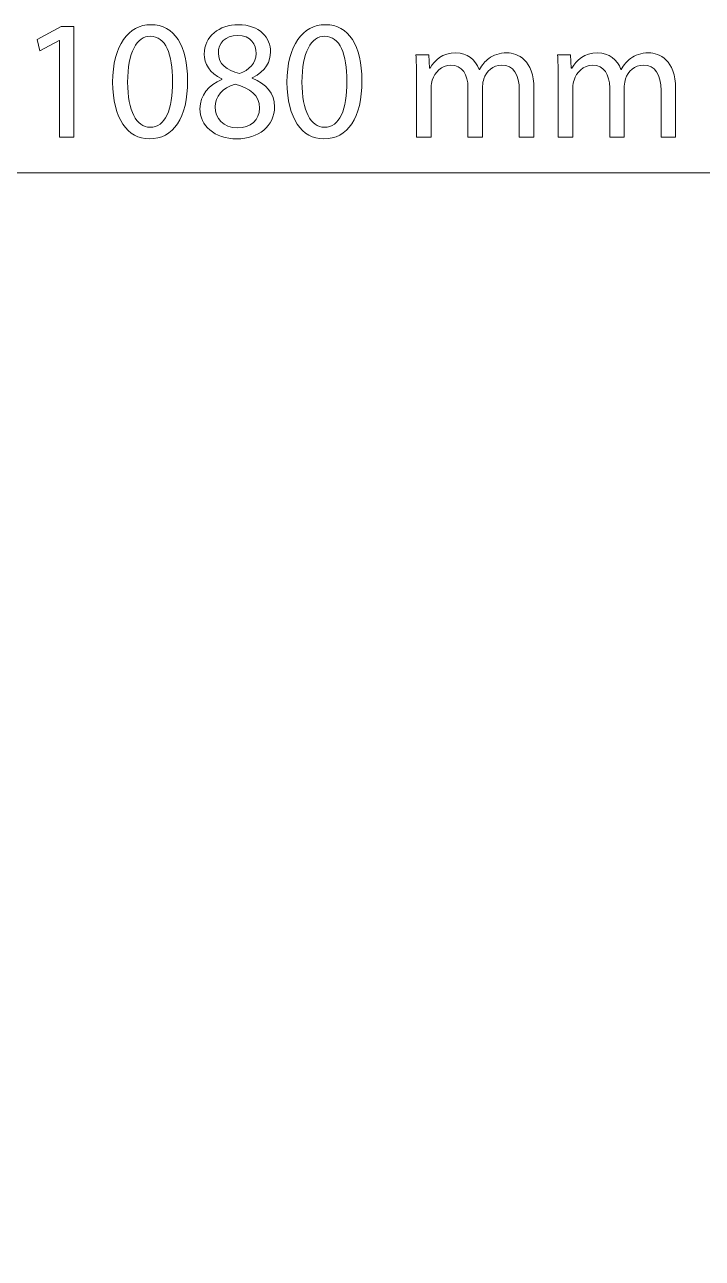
# Model space of a CAD drawing. Header units: millimetres. Extents: x -685 to 442, y -246 to 853.
# Drawn here: x -217.3 to -37.4, y 525.9 to 853.2 of the extents above; entities that cross this region are included whole.
import ezdxf

# ---------------------------------------------------------------- set-up
doc = ezdxf.new("R2010")
doc.units = ezdxf.units.MM
doc.header["$MEASUREMENT"] = 0
doc.layers.add('Layer 1', color=7, linetype='Continuous')

# ---------------------------------------------------------------- blocks, each defined once
blk = doc.blocks.new('block 327')
at = {"layer": 'Layer 1', "lineweight": 0}
blk.add_lwpolyline([(-208.04, 849.04), (-208.13, 849.04), (-213.23, 846.29), (-214, 849.31), (-207.59, 852.74), (-204.21, 852.74), (-204.21, 823.42), (-208.04, 823.42), (-208.04, 849.04)], dxfattribs=at)
for points, knots in [([(-174.04, 838.4), (-174.04, 828.43), (-177.74, 822.93), (-184.23, 822.93), (-189.96, 822.93), (-193.84, 828.3), (-193.93, 837.99), (-193.93, 847.82), (-189.69, 853.23), (-183.74, 853.23), (-177.56, 853.23), (-174.04, 847.73), (-174.04, 838.4)], [0, 0, 0, 0, 1, 1, 1, 2, 2, 2, 3, 3, 3, 4, 4, 4, 4]), ([(-170.75, 830.87), (-170.75, 834.56), (-168.54, 837.18), (-164.93, 838.71), (-164.93, 838.71), (-164.97, 838.85), (-164.97, 838.85), (-168.22, 840.38), (-169.62, 842.91), (-169.62, 845.43), (-169.62, 850.08), (-165.7, 853.23), (-160.55, 853.23), (-154.87, 853.23), (-152.03, 849.67), (-152.03, 846.02), (-152.03, 843.54), (-153.25, 840.88), (-156.86, 839.16), (-156.86, 839.16), (-156.86, 839.03), (-156.86, 839.03), (-153.2, 837.59), (-150.95, 835.02), (-150.95, 831.45), (-150.95, 826.36), (-155.32, 822.93), (-160.92, 822.93), (-167.05, 822.93), (-170.75, 826.58), (-170.75, 830.87)], [0, 0, 0, 0, 1, 1, 1, 2, 2, 2, 3, 3, 3, 4, 4, 4, 5, 5, 5, 6, 6, 6, 7, 7, 7, 8, 8, 8, 9, 9, 9, 10, 10, 10, 10]), ([(-127.77, 838.4), (-127.77, 828.43), (-131.47, 822.93), (-137.96, 822.93), (-143.69, 822.93), (-147.57, 828.3), (-147.66, 837.99), (-147.66, 847.82), (-143.42, 853.23), (-137.46, 853.23), (-131.29, 853.23), (-127.77, 847.73), (-127.77, 838.4)], [0, 0, 0, 0, 1, 1, 1, 2, 2, 2, 3, 3, 3, 4, 4, 4, 4]), ([(-189.96, 837.95), (-189.96, 830.32), (-187.61, 826), (-184.01, 826), (-179.95, 826), (-178.01, 830.73), (-178.01, 838.22), (-178.01, 845.43), (-179.86, 850.17), (-183.96, 850.17), (-187.43, 850.17), (-189.96, 845.93), (-189.96, 837.95)], [0, 0, 0, 0, 1, 1, 1, 2, 2, 2, 3, 3, 3, 4, 4, 4, 4]), ([(-165.88, 845.7), (-165.88, 842.77), (-163.67, 841.19), (-160.28, 840.29), (-157.76, 841.15), (-155.82, 842.95), (-155.82, 845.61), (-155.82, 847.96), (-157.22, 850.39), (-160.78, 850.39), (-164.07, 850.39), (-165.88, 848.23), (-165.88, 845.7)], [0, 0, 0, 0, 1, 1, 1, 2, 2, 2, 3, 3, 3, 4, 4, 4, 4]), ([(-143.69, 837.95), (-143.69, 830.32), (-141.34, 826), (-137.74, 826), (-133.68, 826), (-131.74, 830.73), (-131.74, 838.22), (-131.74, 845.43), (-133.59, 850.17), (-137.69, 850.17), (-141.16, 850.17), (-143.69, 845.93), (-143.69, 837.95)], [0, 0, 0, 0, 1, 1, 1, 2, 2, 2, 3, 3, 3, 4, 4, 4, 4]), ([(-113.29, 839.34), (-113.29, 841.6), (-113.34, 843.45), (-113.47, 845.25), (-113.47, 845.25), (-110, 845.25), (-110, 845.25), (-110, 845.25), (-109.82, 841.73), (-109.82, 841.73), (-109.82, 841.73), (-109.69, 841.73), (-109.69, 841.73), (-108.47, 843.81), (-106.44, 845.75), (-102.83, 845.75), (-99.85, 845.75), (-97.6, 843.94), (-96.65, 841.37), (-96.65, 841.37), (-96.56, 841.37), (-96.56, 841.37), (-95.88, 842.59), (-95.03, 843.54), (-94.13, 844.22), (-92.82, 845.21), (-91.38, 845.75), (-89.3, 845.75), (-86.41, 845.75), (-82.13, 843.85), (-82.13, 836.28), (-82.13, 836.28), (-82.13, 823.42), (-82.13, 823.42), (-82.13, 823.42), (-86.01, 823.42), (-86.01, 823.42), (-86.01, 823.42), (-86.01, 835.78), (-86.01, 835.78), (-86.01, 839.98), (-87.54, 842.5), (-90.74, 842.5), (-93, 842.5), (-94.76, 840.83), (-95.43, 838.89), (-95.61, 838.35), (-95.75, 837.63), (-95.75, 836.91), (-95.75, 836.91), (-95.75, 823.42), (-95.75, 823.42), (-95.75, 823.42), (-99.63, 823.42), (-99.63, 823.42), (-99.63, 823.42), (-99.63, 836.5), (-99.63, 836.5), (-99.63, 839.98), (-101.16, 842.5), (-104.18, 842.5), (-106.66, 842.5), (-108.47, 840.52), (-109.1, 838.53), (-109.32, 837.95), (-109.41, 837.27), (-109.41, 836.59), (-109.41, 836.59), (-109.41, 823.42), (-109.41, 823.42), (-109.41, 823.42), (-113.29, 823.42), (-113.29, 823.42), (-113.29, 823.42), (-113.29, 839.34), (-113.29, 839.34)], [0, 0, 0, 0, 1, 1, 1, 2, 2, 2, 3, 3, 3, 4, 4, 4, 5, 5, 5, 6, 6, 6, 7, 7, 7, 8, 8, 8, 9, 9, 9, 10, 10, 10, 11, 11, 11, 12, 12, 12, 13, 13, 13, 14, 14, 14, 15, 15, 15, 16, 16, 16, 17, 17, 17, 18, 18, 18, 19, 19, 19, 20, 20, 20, 21, 21, 21, 22, 22, 22, 23, 23, 23, 24, 24, 24, 25, 25, 25, 25]), ([(-75.68, 839.34), (-75.68, 841.6), (-75.73, 843.45), (-75.86, 845.25), (-75.86, 845.25), (-72.39, 845.25), (-72.39, 845.25), (-72.39, 845.25), (-72.21, 841.73), (-72.21, 841.73), (-72.21, 841.73), (-72.07, 841.73), (-72.07, 841.73), (-70.85, 843.81), (-68.83, 845.75), (-65.22, 845.75), (-62.24, 845.75), (-59.99, 843.94), (-59.04, 841.37), (-59.04, 841.37), (-58.95, 841.37), (-58.95, 841.37), (-58.27, 842.59), (-57.42, 843.54), (-56.51, 844.22), (-55.21, 845.21), (-53.76, 845.75), (-51.69, 845.75), (-48.8, 845.75), (-44.52, 843.85), (-44.52, 836.28), (-44.52, 836.28), (-44.52, 823.42), (-44.52, 823.42), (-44.52, 823.42), (-48.4, 823.42), (-48.4, 823.42), (-48.4, 823.42), (-48.4, 835.78), (-48.4, 835.78), (-48.4, 839.98), (-49.93, 842.5), (-53.13, 842.5), (-55.39, 842.5), (-57.15, 840.83), (-57.82, 838.89), (-58, 838.35), (-58.14, 837.63), (-58.14, 836.91), (-58.14, 836.91), (-58.14, 823.42), (-58.14, 823.42), (-58.14, 823.42), (-62.02, 823.42), (-62.02, 823.42), (-62.02, 823.42), (-62.02, 836.5), (-62.02, 836.5), (-62.02, 839.98), (-63.55, 842.5), (-66.57, 842.5), (-69.05, 842.5), (-70.85, 840.52), (-71.49, 838.53), (-71.71, 837.95), (-71.8, 837.27), (-71.8, 836.59), (-71.8, 836.59), (-71.8, 823.42), (-71.8, 823.42), (-71.8, 823.42), (-75.68, 823.42), (-75.68, 823.42), (-75.68, 823.42), (-75.68, 839.34), (-75.68, 839.34)], [0, 0, 0, 0, 1, 1, 1, 2, 2, 2, 3, 3, 3, 4, 4, 4, 5, 5, 5, 6, 6, 6, 7, 7, 7, 8, 8, 8, 9, 9, 9, 10, 10, 10, 11, 11, 11, 12, 12, 12, 13, 13, 13, 14, 14, 14, 15, 15, 15, 16, 16, 16, 17, 17, 17, 18, 18, 18, 19, 19, 19, 20, 20, 20, 21, 21, 21, 22, 22, 22, 23, 23, 23, 24, 24, 24, 25, 25, 25, 25]), ([(-154.96, 831.05), (-154.96, 834.61), (-157.44, 836.32), (-161.41, 837.45), (-164.84, 836.46), (-166.69, 834.2), (-166.69, 831.41), (-166.82, 828.43), (-164.57, 825.82), (-160.83, 825.82), (-157.26, 825.82), (-154.96, 828.02), (-154.96, 831.05)], [0, 0, 0, 0, 1, 1, 1, 2, 2, 2, 3, 3, 3, 4, 4, 4, 4])]:
    blk.add_open_spline(points, degree=3, knots=knots, dxfattribs=at)

msp = doc.modelspace()

# ---------------------------------------------------------------- linework, layer by layer
at = {"layer": 'Layer 1', "lineweight": 0}
msp.add_lwpolyline([(442.37, -246.04), (-637.63, -246.04), (-637.63, 813.96), (442.37, 813.96), (442.37, -246.04)], dxfattribs=at)

# ---------------------------------------------------------------- block references
at = {"layer": 'Layer 1'}
msp.add_blockref('block 327', (0, 0), dxfattribs=at)

doc.saveas('drawing.dxf')
